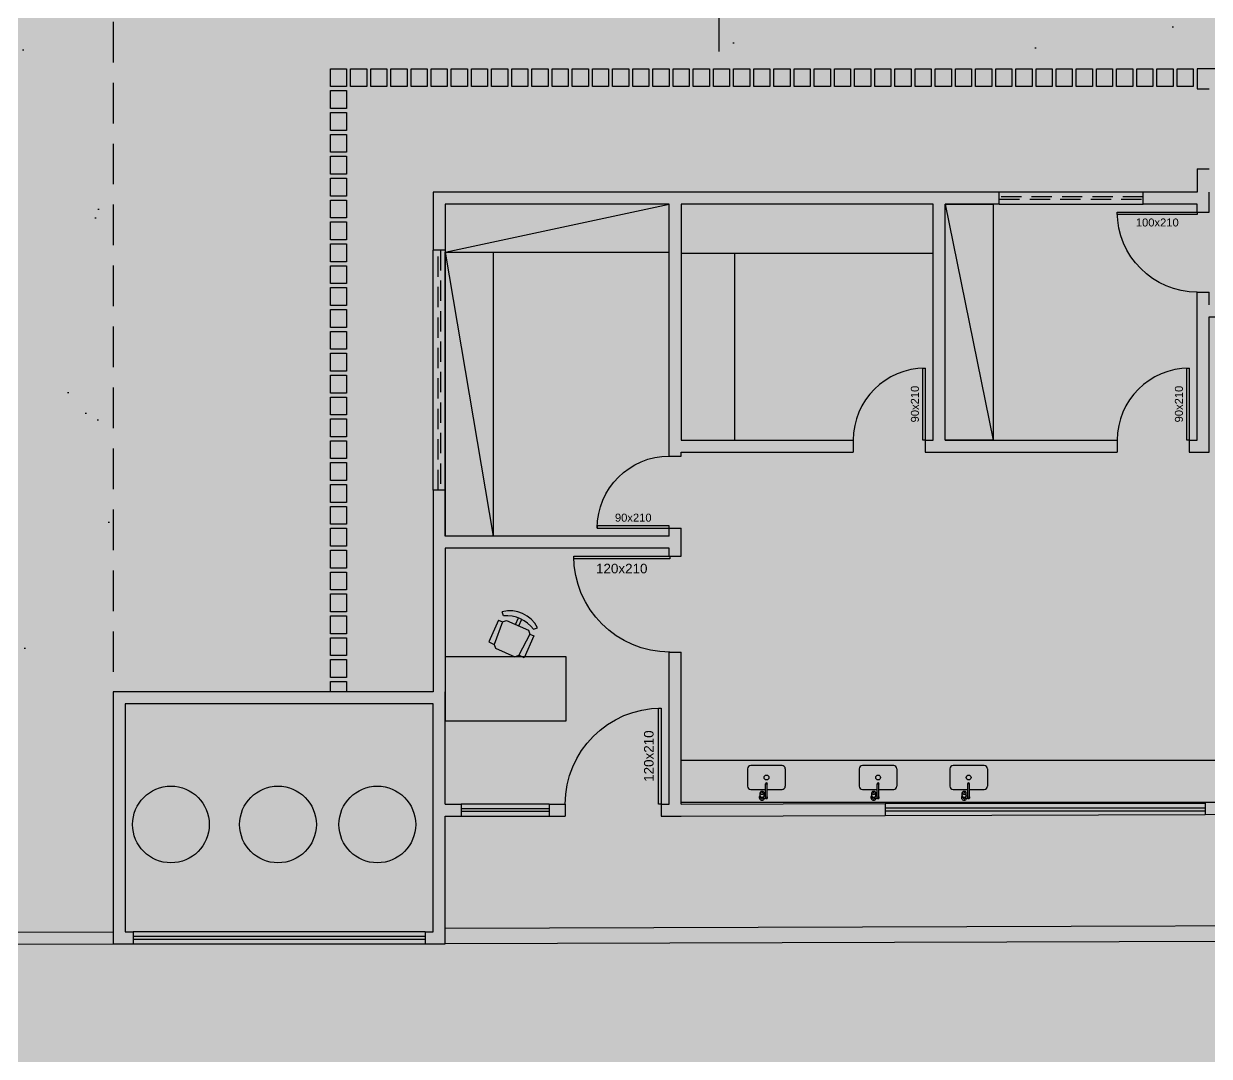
# Model space of a CAD drawing. Header units: centimetres. Extents: x 0 to 1099704, y -139216 to 99734.
# Drawn here: x 904528 to 906010, y 9573 to 10863 of the extents above; entities that cross this region are included whole.
import ezdxf
from ezdxf.enums import TextEntityAlignment as Align

# ---------------------------------------------------------------- set-up
doc = ezdxf.new("R2010")
doc.units = ezdxf.units.CM
doc.header["$LTSCALE"] = 4
doc.linetypes.add('DASHED2', pattern=[9.525, 6.35, -3.175])
doc.linetypes.add('HIDDENX2', pattern=[19.05, 12.7, -6.35])
for name, color, linetype in [('0.1', 1, 'Continuous'), ('0.2', 2, 'Continuous'), ('0.4', 4, 'Continuous'), ('0.6', 6, 'Continuous'), ('001-MOBILIA', 253, 'Continuous'), ('02-CONT', 2, 'Continuous')]:
    doc.layers.add(name, color=color, linetype=linetype)
doc.styles.add('2mm 1-50', font='arial.ttf', dxfattribs={"height": 0.1})

# ---------------------------------------------------------------- blocks, each defined once
blk = doc.blocks.new('1_00e')
blk.add_lwpolyline([(-28.4, -52.3), (-25.4, -52.3), (-25.4, 47.7), (-28.4, 47.7)], close=True)
at = {"color": 1}
blk.add_arc((-28.4, -52.3), 100, 0, 90, dxfattribs=at)
blk = doc.blocks.new('90d')
blk.add_lwpolyline([(-5, -84), (-5, 6), (-2, 6), (-2, -84)], close=True)
at = {"color": 1}
blk.add_arc((-2, -84), 90, 90, 180, dxfattribs=at)
blk = doc.blocks.new('BOJO')
at = {"layer": '001-MOBILIA'}
for p, q in [((1061.974, 1872.996), (1061.974, 1872.811)), ((1062.234, 1873.036), (1062.014, 1873.036)), ((1062.274, 1872.606), (1062.274, 1872.996)), ((1061.86, 1872.801), (1061.86, 1872.844)), ((1061.875, 1872.873), (1061.882, 1872.873)), ((1061.875, 1872.838), (1061.882, 1872.838)), ((1061.89, 1872.811), (1061.89, 1872.832)), ((1061.895, 1872.881), (1061.933, 1872.881)), ((1061.895, 1872.831), (1061.933, 1872.831)), ((1061.875, 1872.811), (1062.045, 1872.811)), ((1061.875, 1872.791), (1062.045, 1872.791)), ((1061.974, 1872.791), (1061.974, 1872.606)), ((1062.234, 1872.566), (1062.014, 1872.566))]:
    blk.add_line(p, q, dxfattribs=at)
blk.add_circle((1062.124, 1872.801), 0.03, dxfattribs=at)
for centre, radius, start, end in [((1062.014, 1872.996), 0.04, 90, 180), ((1062.234, 1872.996), 0.04, 0, 90), ((1061.875, 1872.856), 0.035, 45.5847, 244.6231), ((1061.875, 1872.856), 0.0175, 90, 204.62), ((1061.85, 1872.844), 0.01, 0, 24.62), ((1061.875, 1872.856), 0.0175, 211.0027, 270), ((1061.913, 1872.856), 0.0352, 163.6751, 180), ((1061.913, 1872.856), 0.0352, 180, 196.3249), ((1061.904, 1872.858), 0.0262, 144.7356, 163.6751), ((1061.904, 1872.853), 0.0262, 196.3249, 215.2644), ((1061.898, 1872.862), 0.0195, 120.3612, 144.7356), ((1061.898, 1872.849), 0.0195, 215.2644, 239.6388), ((1061.895, 1872.868), 0.0127, 90, 120.3612), ((1061.895, 1872.843), 0.0127, 239.6388, 270), ((1061.875, 1872.856), 0.035, 295.3769, 314.4153), ((1061.95, 1872.856), 0.0352, 163.6751, 180), ((1061.95, 1872.856), 0.0352, 180, 196.3249), ((1061.942, 1872.858), 0.0262, 144.7356, 163.6751), ((1061.942, 1872.853), 0.0262, 196.3249, 215.2644), ((1061.936, 1872.862), 0.0195, 120.3612, 144.7356), ((1061.936, 1872.849), 0.0195, 215.2644, 239.6388), ((1061.933, 1872.868), 0.0127, 90, 120.3612), ((1061.933, 1872.843), 0.0127, 239.6388, 270), ((1061.933, 1872.868), 0.0127, 59.6388, 90), ((1061.933, 1872.843), 0.0127, 270, 300.3612), ((1061.943, 1872.856), 0.00787, 144.7356, 163.6751), ((1061.945, 1872.856), 0.0106, 163.6751, 180), ((1061.945, 1872.856), 0.0106, 180, 196.3249), ((1061.943, 1872.855), 0.00787, 196.3249, 215.2644), ((1061.941, 1872.858), 0.00586, 120.3612, 144.7356), ((1061.941, 1872.854), 0.00586, 215.2644, 239.6388), ((1061.94, 1872.859), 0.00381, 90, 120.3612), ((1061.94, 1872.852), 0.00381, 239.6388, 270), ((1061.929, 1872.862), 0.0195, 35.2644, 59.6388), ((1061.929, 1872.849), 0.0195, 300.3612, 324.7356), ((1061.94, 1872.859), 0.00381, 59.6388, 90), ((1061.94, 1872.852), 0.00381, 270, 300.3612), ((1061.939, 1872.858), 0.00586, 35.2644, 59.6388), ((1061.939, 1872.854), 0.00586, 300.3612, 324.7356), ((1061.937, 1872.856), 0.00787, 16.3249, 35.2644), ((1061.937, 1872.855), 0.00787, 324.7356, 343.6751), ((1061.924, 1872.858), 0.0262, 16.3249, 35.2644), ((1061.935, 1872.856), 0.0106, 0, 16.3249), ((1061.935, 1872.856), 0.0106, 343.6751, 0), ((1061.924, 1872.853), 0.0262, 324.7356, 343.6751), ((1061.915, 1872.856), 0.0352, 0, 16.3249), ((1061.915, 1872.856), 0.0352, 343.6751, 0), ((1061.875, 1872.801), 0.015, 41.8103, 318.1897), ((1061.875, 1872.801), 0.01, 90.0002, 270.0002), ((1062.045, 1872.801), 0.0125, 233.1301, 126.8699), ((1062.045, 1872.801), 0.01, 270.0001, 90.0001), ((1062.014, 1872.606), 0.04, 180, 270), ((1062.234, 1872.606), 0.04, 270, 0)]:
    blk.add_arc(centre, radius, start, end, dxfattribs=at)
blk = doc.blocks.new('cadeira31')
for p, q in [((534, 108.8), (525.5, 108.8)), ((534, 104.5), (525.5, 104.5))]:
    blk.add_line(p, q)
for points in [[(530.5, 126.4), (527, 130)], [(537.5, 130), (565.6, 130), (565.6, 122.9)], [(537.5, 124.7), (537.5, 130)], [(537.5, 89.5), (534, 93.1), (534, 121.2), (537.5, 124.7)], [(537.5, 124.7), (565.6, 122.9)], [(565.6, 91.3), (569.1, 94.8), (569.1, 119.4), (565.6, 122.9)], [(530.5, 87.8), (527, 84.3)], [(537.5, 84.3), (565.6, 84.3), (565.6, 91.3)], [(537.5, 89.5), (565.6, 91.3)], [(537.5, 84.3), (537.5, 89.5)]]:
    blk.add_lwpolyline(points)
for centre, radius, start, end in [((555.5, 107.1), 36.6, 141.3402, 218.6598), ((565.3, 107.1), 39.8, 150.9454, 209.0546)]:
    blk.add_arc(centre, radius, start, end)

msp = doc.modelspace()

# ---------------------------------------------------------------- hatches: boundary and pattern name
at = {"layer": '0.2', "true_color": 0x000000}
h = msp.add_hatch(color=18, dxfattribs=at)
h.dxf.hatch_style = 1
h.paths.add_polyline_path([(907185.235, 10807.013), (906960.235, 10807.013), (906605.204, 10807.013), (906450.204, 10807.013), (906450.204, 10792.013), (906590.204, 10792.013), (906590.204, 10782.013), (906605.204, 10782.013), (906605.204, 10792.013), (906960.235, 10792.013), (907185.235, 10792.013)])
h.paths.add_polyline_path([(906825.235, 10512.013), (906605.204, 10512.013), (906605.204, 10682.013), (906590.204, 10682.013), (906590.204, 10512.013), (906190.204, 10512.013), (906010.202, 10512.013), (906010.202, 10527.86), (905995.202, 10527.86), (905995.202, 10342.86), (905985.202, 10342.86), (905985.202, 10327.86), (906010.202, 10327.86), (906010.202, 10497.013), (906605.204, 10497.013), (906810.235, 10497.013), (906810.235, 10487.013), (906825.235, 10487.013)])
h.paths.add_polyline_path([(907070.235, 9892.264), (906825.235, 9892.264), (906825.235, 10347.013), (906810.235, 10347.013), (906810.235, 9892.261), (906705.197, 9891.564), (906705.238, 9876.564), (906810.646, 9877.264), (907070.235, 9877.264)])
h.paths.add_polyline_path([(906305.199, 9890.471), (906005.2, 9889.651), (906005.241, 9874.651), (906305.24, 9875.471)])
h.paths.add_polyline_path([(905605.201, 9888.557), (905350.202, 9887.86), (905350.202, 10077.86), (905335.202, 10077.86), (905335.202, 9887.86), (905325.202, 9887.86), (905325.202, 9872.86), (905350.202, 9872.86), (905605.242, 9873.557)])
h.paths.add_polyline_path([(905205.202, 9887.86), (905185.202, 9887.86), (905185.202, 9872.86), (905205.202, 9872.86)], flags=17)
h.paths.add_polyline_path([(905055.226, 9872.86), (905075.202, 9872.86), (905075.202, 9887.86), (905055.226, 9887.86), (905055.226, 9991.96), (905055.202, 9991.96), (905055.202, 10071.96), (905055.202, 10207.86), (905335.202, 10207.86), (905335.202, 10197.86), (905335.805, 10197.86), (905350.202, 10197.86), (905350.202, 10222.86), (905350.202, 10232.86), (905335.202, 10232.86), (905335.202, 10222.86), (905055.202, 10222.86), (905055.202, 10280.36), (905040.202, 10280.36), (905040.202, 10222.86), (905040.202, 10028.138), (904640.226, 10028.138), (904640.226, 9713.138), (904665.226, 9713.138), (904665.226, 9728.138), (904655.226, 9728.138), (904655.226, 10013.138), (905040.226, 10013.138), (905040.226, 9728.138), (905030.226, 9728.138), (905030.226, 9713.138), (905055.226, 9713.138)])
h.paths.add_polyline_path([(905055.202, 10637.86), (905335.202, 10637.86), (905335.202, 10577.86), (905335.202, 10322.86), (905350.202, 10322.86), (905350.202, 10327.86), (905565.202, 10327.86), (905565.202, 10342.86), (905350.202, 10342.86), (905350.202, 10637.86), (905665.202, 10637.86), (905665.202, 10342.86), (905655.202, 10342.86), (905655.202, 10327.86), (905680.202, 10327.86), (905895.202, 10327.86), (905895.202, 10342.86), (905680.202, 10342.86), (905680.202, 10637.86), (905740.202, 10637.86), (905747.702, 10637.86), (905747.702, 10652.86), (905665.202, 10652.86), (905335.202, 10652.86), (905040.202, 10652.86), (905040.202, 10580.36), (905055.202, 10580.36)])
h.paths.add_polyline_path([(906010.202, 10652.86), (906010.204, 10682.013), (905995.204, 10682.013), (905995.204, 10652.86), (905927.702, 10652.86), (905927.702, 10637.86), (905995.202, 10637.86), (905995.202, 10627.86), (906010.202, 10627.86)])
h.paths.add_polyline_path([(906150.204, 10807.013), (905995.204, 10807.013), (905995.204, 10782.013), (906010.204, 10782.013), (906010.204, 10792.013), (906150.204, 10792.013)])
h = msp.add_hatch(color=18, dxfattribs=at)
h.dxf.hatch_style = 1
h.paths.add_polyline_path([(904931.804, 10807.013), (904911.604, 10807.013), (904911.604, 10784.658), (904931.804, 10784.658)])
h.paths.add_polyline_path([(904931.804, 10779.658), (904911.604, 10779.658), (904911.604, 10757.303), (904931.804, 10757.303)])
h.paths.add_polyline_path([(904931.804, 10752.303), (904911.604, 10752.303), (904911.604, 10729.948), (904931.804, 10729.948)])
h.paths.add_polyline_path([(904931.804, 10724.948), (904911.604, 10724.948), (904911.604, 10702.593), (904931.804, 10702.593)])
h.paths.add_polyline_path([(904931.804, 10697.593), (904911.604, 10697.593), (904911.604, 10675.239), (904931.804, 10675.239)])
h.paths.add_polyline_path([(904931.804, 10670.239), (904911.604, 10670.239), (904911.604, 10647.884), (904931.804, 10647.884)])
h.paths.add_polyline_path([(904931.804, 10642.884), (904911.604, 10642.884), (904911.604, 10620.529), (904931.804, 10620.529)])
h.paths.add_polyline_path([(904931.804, 10615.529), (904911.604, 10615.529), (904911.604, 10593.174), (904931.804, 10593.174)])
h.paths.add_polyline_path([(904931.804, 10588.174), (904911.604, 10588.174), (904911.604, 10565.82), (904931.804, 10565.82)])
h.paths.add_polyline_path([(904931.804, 10560.82), (904911.604, 10560.82), (904911.604, 10538.465), (904931.804, 10538.465)])
h.paths.add_polyline_path([(904931.804, 10533.465), (904911.604, 10533.465), (904911.604, 10511.11), (904931.804, 10511.11)])
h.paths.add_polyline_path([(904931.804, 10506.11), (904911.604, 10506.11), (904911.604, 10483.755), (904931.804, 10483.755)])
h.paths.add_polyline_path([(904931.804, 10478.755), (904911.604, 10478.755), (904911.604, 10456.401), (904931.804, 10456.401)])
h.paths.add_polyline_path([(904931.804, 10451.401), (904911.604, 10451.401), (904911.604, 10429.046), (904931.804, 10429.046)])
h.paths.add_polyline_path([(904931.804, 10424.046), (904911.604, 10424.046), (904911.604, 10401.691), (904931.804, 10401.691)])
h.paths.add_polyline_path([(904931.804, 10396.691), (904911.604, 10396.691), (904911.604, 10374.336), (904931.804, 10374.336)])
h.paths.add_polyline_path([(904931.804, 10369.336), (904911.604, 10369.336), (904911.604, 10346.982), (904931.804, 10346.982)])
h.paths.add_polyline_path([(904931.804, 10341.982), (904911.604, 10341.982), (904911.604, 10319.627), (904931.804, 10319.627)])
h.paths.add_polyline_path([(904931.804, 10314.627), (904911.604, 10314.627), (904911.604, 10292.272), (904931.804, 10292.272)])
h.paths.add_polyline_path([(904931.804, 10287.272), (904911.604, 10287.272), (904911.604, 10264.917), (904931.804, 10264.917)])
h.paths.add_polyline_path([(904931.804, 10259.917), (904911.604, 10259.917), (904911.604, 10237.562), (904931.804, 10237.562)])
h.paths.add_polyline_path([(904931.804, 10232.562), (904911.604, 10232.562), (904911.604, 10210.208), (904931.804, 10210.208)])
h.paths.add_polyline_path([(904931.804, 10205.208), (904911.604, 10205.208), (904911.604, 10182.853), (904931.804, 10182.853)])
h.paths.add_polyline_path([(904931.804, 10177.853), (904911.604, 10177.853), (904911.604, 10155.498), (904931.804, 10155.498)])
h.paths.add_polyline_path([(904931.804, 10150.498), (904911.604, 10150.498), (904911.604, 10128.143), (904931.804, 10128.143)])
h.paths.add_polyline_path([(904931.804, 10123.143), (904911.604, 10123.143), (904911.604, 10100.789), (904931.804, 10100.789)])
h.paths.add_polyline_path([(904931.804, 10095.789), (904911.604, 10095.789), (904911.604, 10073.434), (904931.804, 10073.434)])
h.paths.add_polyline_path([(904931.804, 10068.434), (904911.604, 10068.434), (904911.604, 10046.079), (904931.804, 10046.079)])
h.paths.add_polyline_path([(904931.804, 10041.079), (904911.604, 10041.079), (904911.604, 10028.138), (904931.804, 10028.138)])
h = msp.add_hatch(color=18, dxfattribs=at)
h.dxf.hatch_style = 1
h.paths.add_polyline_path([(905284.604, 10807.013), (905264.404, 10807.013), (905264.404, 10784.658), (905284.604, 10784.658)])
h.paths.add_polyline_path([(905259.404, 10807.013), (905239.204, 10807.013), (905239.204, 10784.658), (905259.404, 10784.658)])
h.paths.add_polyline_path([(905234.204, 10807.013), (905214.004, 10807.013), (905214.004, 10784.658), (905234.204, 10784.658)])
h.paths.add_polyline_path([(905209.004, 10807.013), (905188.804, 10807.013), (905188.804, 10784.658), (905209.004, 10784.658)])
h.paths.add_polyline_path([(905183.804, 10807.013), (905163.604, 10807.013), (905163.604, 10784.658), (905183.804, 10784.658)])
h.paths.add_polyline_path([(905158.604, 10807.013), (905138.404, 10807.013), (905138.404, 10784.658), (905158.604, 10784.658)])
h.paths.add_polyline_path([(905133.404, 10807.013), (905113.204, 10807.013), (905113.204, 10784.658), (905133.404, 10784.658)])
h.paths.add_polyline_path([(905108.204, 10807.013), (905088.004, 10807.013), (905088.004, 10784.658), (905108.204, 10784.658)])
h.paths.add_polyline_path([(905083.004, 10807.013), (905062.804, 10807.013), (905062.804, 10784.658), (905083.004, 10784.658)])
h.paths.add_polyline_path([(905057.804, 10807.013), (905037.604, 10807.013), (905037.604, 10784.658), (905057.804, 10784.658)])
h.paths.add_polyline_path([(905032.604, 10807.013), (905012.404, 10807.013), (905012.404, 10784.658), (905032.604, 10784.658)])
h.paths.add_polyline_path([(905007.404, 10807.013), (904987.204, 10807.013), (904987.204, 10784.658), (905007.404, 10784.658)])
h.paths.add_polyline_path([(904982.204, 10807.013), (904962.004, 10807.013), (904962.004, 10784.658), (904982.204, 10784.658)])
h.paths.add_polyline_path([(904957.004, 10807.013), (904936.804, 10807.013), (904936.804, 10784.658), (904957.004, 10784.658)])
h = msp.add_hatch(color=18, dxfattribs=at)
h.dxf.hatch_style = 1
h.paths.add_polyline_path([(905637.404, 10807.013), (905617.204, 10807.013), (905617.204, 10784.658), (905637.404, 10784.658)])
h.paths.add_polyline_path([(905612.204, 10807.013), (905592.004, 10807.013), (905592.004, 10784.658), (905612.204, 10784.658)])
h.paths.add_polyline_path([(905587.004, 10807.013), (905566.804, 10807.013), (905566.804, 10784.658), (905587.004, 10784.658)])
h.paths.add_polyline_path([(905561.804, 10807.013), (905541.604, 10807.013), (905541.604, 10784.658), (905561.804, 10784.658)])
h.paths.add_polyline_path([(905536.604, 10807.013), (905516.404, 10807.013), (905516.404, 10784.658), (905536.604, 10784.658)])
h.paths.add_polyline_path([(905511.404, 10807.013), (905491.204, 10807.013), (905491.204, 10784.658), (905511.404, 10784.658)])
h.paths.add_polyline_path([(905486.204, 10807.013), (905466.004, 10807.013), (905466.004, 10784.658), (905486.204, 10784.658)])
h.paths.add_polyline_path([(905461.004, 10807.013), (905440.804, 10807.013), (905440.804, 10784.658), (905461.004, 10784.658)])
h.paths.add_polyline_path([(905435.804, 10807.013), (905415.604, 10807.013), (905415.604, 10784.658), (905435.804, 10784.658)])
h.paths.add_polyline_path([(905410.604, 10807.013), (905390.404, 10807.013), (905390.404, 10784.658), (905410.604, 10784.658)])
h.paths.add_polyline_path([(905385.404, 10807.013), (905365.204, 10807.013), (905365.204, 10784.658), (905385.404, 10784.658)])
h.paths.add_polyline_path([(905360.204, 10807.013), (905340.004, 10807.013), (905340.004, 10784.658), (905360.204, 10784.658)])
h.paths.add_polyline_path([(905335.004, 10807.013), (905314.804, 10807.013), (905314.804, 10784.658), (905335.004, 10784.658)])
h.paths.add_polyline_path([(905309.804, 10807.013), (905289.604, 10807.013), (905289.604, 10784.658), (905309.804, 10784.658)])
h = msp.add_hatch(color=18, dxfattribs=at)
h.dxf.hatch_style = 1
h.paths.add_polyline_path([(905990.204, 10807.013), (905970.004, 10807.013), (905970.004, 10784.658), (905990.204, 10784.658)])
h.paths.add_polyline_path([(905965.004, 10807.013), (905944.804, 10807.013), (905944.804, 10784.658), (905965.004, 10784.658)])
h.paths.add_polyline_path([(905939.804, 10807.013), (905919.604, 10807.013), (905919.604, 10784.658), (905939.804, 10784.658)])
h.paths.add_polyline_path([(905914.604, 10807.013), (905894.404, 10807.013), (905894.404, 10784.658), (905914.604, 10784.658)])
h.paths.add_polyline_path([(905889.404, 10807.013), (905869.204, 10807.013), (905869.204, 10784.658), (905889.404, 10784.658)])
h.paths.add_polyline_path([(905864.204, 10807.013), (905844.004, 10807.013), (905844.004, 10784.658), (905864.204, 10784.658)])
h.paths.add_polyline_path([(905839.004, 10807.013), (905818.804, 10807.013), (905818.804, 10784.658), (905839.004, 10784.658)])
h.paths.add_polyline_path([(905813.804, 10807.013), (905793.604, 10807.013), (905793.604, 10784.658), (905813.804, 10784.658)])
h.paths.add_polyline_path([(905788.604, 10807.013), (905768.404, 10807.013), (905768.404, 10784.658), (905788.604, 10784.658)])
h.paths.add_polyline_path([(905763.404, 10807.013), (905743.204, 10807.013), (905743.204, 10784.658), (905763.404, 10784.658)])
h.paths.add_polyline_path([(905738.204, 10807.013), (905718.004, 10807.013), (905718.004, 10784.658), (905738.204, 10784.658)])
h.paths.add_polyline_path([(905713.004, 10807.013), (905692.804, 10807.013), (905692.804, 10784.658), (905713.004, 10784.658)])
h.paths.add_polyline_path([(905687.804, 10807.013), (905667.604, 10807.013), (905667.604, 10784.658), (905687.804, 10784.658)])
h.paths.add_polyline_path([(905662.604, 10807.013), (905642.404, 10807.013), (905642.404, 10784.658), (905662.604, 10784.658)])
h = msp.add_hatch(color=18, dxfattribs=at)
h.dxf.hatch_style = 1
h.paths.add_polyline_path([(904640.226, 9728.138), (903634.011, 9726.042), (903634.511, 10225.234), (903619.511, 10225.203), (903619.507, 10221.065), (903619.507, 10217.689), (903619.504, 10217.689), (903619.003, 9717.658), (903619.003, 9714.282), (903619, 9714.282), (903618.996, 9711.011), (904640.226, 9713.138)])
h.paths.add_polyline_path([(903119.901, 9729.939), (903059.901, 9729.939), (903059.901, 9709.939), (903119.901, 9709.939)])
h.paths.add_polyline_path([(903119.509, 10223.62), (902869.927, 10223.62), (902869.927, 10336.12), (902854.927, 10336.12), (902854.927, 10223.62), (902609.927, 10223.62), (902609.927, 10208.62), (902869.927, 10208.62), (903104.493, 10208.62), (903104.734, 9729.939), (903119.901, 9729.939)])
at = {"layer": '0.4', "true_color": 0xf8f3ec}
h = msp.add_hatch(color=7, dxfattribs=at)
h.dxf.hatch_style = 1
h.paths.add_polyline_path([(917643.755, 6257.497), (917643.755, 15479.046), (896254.948, 15479.046), (896254.948, 6257.497)])
at = {"layer": '0.6'}
h = msp.add_hatch(dxfattribs=at)
h.set_pattern_fill('AR-SAND', color=4, scale=8)
h.set_pattern_definition([(37.5, (221325.4, -35669.3), (-12.80025, 391.53059), [0, -308.864, 0, -345.44, 0, -330.2]), (7.5, (221325.4, -35669.3), (359.61863, 573.4601), [0, -166.624, 0, -278.384, 0, -106.68]), (327.5, (221075.45, -35669.3), (632.7939, 1.14975), [0, -101.6, 0, -365.76, 0, -477.52]), (317.5, (221075.45, -35669.3), (610.84516, 178.34346), [0, -50.8, 0, -239.776, 0, -274.32])])
h.paths.add_polyline_path([(903584.511, 10375.234), (903584.511, 10225.234), (903583.995, 9710.251), (904640.226, 9713.138), (904640.226, 10028.138), (904640.226, 11551.556), (902349.002, 11551.556), (902349.002, 12541.477), (906584.002, 12541.477), (906584.002, 12151.477), (907978.235, 12151.477), (907978.235, 12513.013), (912810.235, 12513.013), (912810.235, 10275.21), (913083.573, 10275.21), (913921.503, 12691.477), (900921.063, 12691.477), (900539.177, 9701.927), (900981.309, 9703.136), (900979.927, 10208.62), (900979.927, 11518.62), (901964.927, 11518.62), (901964.927, 11188.62), (903019.927, 11188.62), (903019.927, 10375.234)])
h.paths.add_polyline_path([(911590.235, 10807.013), (911590.235, 11583.013), (909443.235, 11583.013), (909443.235, 11881.48), (909238.235, 11881.48), (909238.235, 10807.013)], flags=17)
h.paths.add_polyline_path([(908008.235, 10807.013), (908008.235, 11881.48), (906584.002, 11881.48), (906584.002, 11551.556), (905397.002, 11551.556), (905397.002, 11336.556), (905397.002, 10807.013)], flags=17)
h.paths.add_polyline_path([(903464.242, 10805.684), (904140.693, 10805.684), (904140.693, 10928.945), (903464.242, 10928.945)], flags=16)
h.paths.add_polyline_path([(904638.946, 10940.069), (904638.946, 11236.763), (904586.12, 11236.763), (904586.12, 10940.069)], flags=16)
h.paths.add_polyline_path([(910179.898, 11095.816), (910856.349, 11095.816), (910856.349, 11219.078), (910179.898, 11219.078)], flags=16)
h.paths.add_polyline_path([(906482.432, 11164.363), (907158.883, 11164.363), (907158.883, 11287.625), (906482.432, 11287.625)], flags=16)
h.paths.add_polyline_path([(905458.717, 10940.069), (905458.717, 11236.763), (905405.891, 11236.763), (905405.891, 10940.069)], flags=16)

# ---------------------------------------------------------------- linework, layer by layer
at = {"layer": '0.1', "linetype": 'DASHED2'}
for p, q in [((905927.702, 10646.86), (905747.702, 10646.86)), ((905747.702, 10643.86), (905927.702, 10643.86)), ((905046.202, 10280.36), (905046.202, 10580.36)), ((905049.202, 10580.36), (905049.202, 10280.36))]:
    msp.add_line(p, q, dxfattribs=at)
at = {"layer": '0.1'}
for p, q in [((905030.226, 9728.138), (904665.226, 9728.138)), ((904665.226, 9713.138), (905030.226, 9713.138))]:
    msp.add_line(p, q, dxfattribs=at)
at = {"layer": '0.2'}
for p, q in [((905055.202, 10577.86), (905335.202, 10637.86)), ((905680.202, 10637.86), (905740.202, 10342.86)), ((905055.202, 10577.86), (905115.202, 10222.86)), ((905350.202, 10576.673), (905665.202, 10576.673)), ((905416.836, 10576.673), (905416.836, 10342.86)), ((905185.202, 9887.86), (905075.202, 9887.86)), ((906005.203, 9888.557), (905605.242, 9888.557)), ((905185.202, 9881.86), (905075.202, 9881.86)), ((905075.202, 9878.86), (905185.202, 9878.86)), ((905075.202, 9872.86), (905185.202, 9872.86)), ((906005.219, 9882.557), (905605.242, 9882.557)), ((905605.242, 9879.557), (906005.227, 9879.557)), ((905605.242, 9873.557), (906005.241, 9874.651)), ((905030.226, 9722.138), (904665.226, 9722.138)), ((904665.226, 9719.138), (905030.226, 9719.138))]:
    msp.add_line(p, q, dxfattribs=at)
for points in [[(905055.202, 10577.86), (905335.202, 10577.86), (905335.202, 10637.86), (905055.202, 10637.86)], [(905680.202, 10342.86), (905680.202, 10637.86), (905740.202, 10637.86), (905740.202, 10342.86)], [(905055.202, 10222.86), (905055.202, 10577.86), (905115.202, 10577.86), (905115.202, 10222.86)], [(905055.202, 9991.96), (905206.149, 9991.96), (905206.149, 10071.96), (905055.202, 10071.96)], [(905350.202, 9942.86), (906032.207, 9942.86), (906032.207, 9889.724), (905350.202, 9889.724)]]:
    msp.add_lwpolyline(points, close=True, dxfattribs=at)
for centre in [(904712.32, 9862.349), (904846.115, 9862.349), (904970.277, 9862.349)]:
    msp.add_circle(centre, 47.95, dxfattribs=at)
at = {"layer": '0.4', "linetype": 'HIDDENX2'}
for p, q in [((904640.226, 11551.556), (904640.226, 10028.138)), ((905397.002, 11336.556), (905397.002, 10807.013))]:
    msp.add_line(p, q, dxfattribs=at)
at = {"layer": '0.6'}
for p, q in [((905995.204, 10782.013), (906010.202, 10782.013)), ((905995.204, 10682.013), (906010.202, 10682.013)), ((905747.702, 10637.86), (905747.702, 10652.86)), ((905927.702, 10652.86), (905747.702, 10652.86)), ((905927.702, 10637.86), (905927.702, 10652.86)), ((905747.702, 10637.86), (905927.702, 10637.86)), ((905995.202, 10627.86), (906010.202, 10627.86)), ((905055.202, 10580.36), (905040.202, 10580.36)), ((905040.202, 10280.36), (905040.202, 10580.36)), ((905055.202, 10580.36), (905055.202, 10280.36)), ((905995.202, 10527.86), (906010.202, 10527.86)), ((905565.202, 10342.86), (905565.202, 10327.86)), ((905655.202, 10342.86), (905655.202, 10327.86)), ((905895.202, 10342.86), (905895.202, 10327.86)), ((905985.202, 10342.86), (905985.202, 10327.86)), ((905335.202, 10322.86), (905350.202, 10322.86)), ((905055.202, 10280.36), (905040.202, 10280.36)), ((905335.202, 10232.86), (905350.202, 10232.86)), ((905335.202, 10197.86), (905350.202, 10197.86)), ((905335.202, 10077.86), (905350.202, 10077.86)), ((905075.202, 9887.86), (905075.202, 9872.86)), ((905185.202, 9887.86), (905185.202, 9872.86)), ((905205.202, 9887.86), (905205.202, 9872.86)), ((905325.202, 9887.86), (905325.202, 9872.86)), ((905605.201, 9888.557), (905605.242, 9873.557)), ((906005.2, 9889.651), (906005.241, 9874.651)), ((903634.011, 9726.042), (904640.194, 9728.138)), ((904665.226, 9728.138), (904665.226, 9713.138)), ((905030.226, 9728.138), (905030.226, 9713.138)), ((903618.996, 9711.011), (904640.226, 9713.138))]:
    msp.add_line(p, q, dxfattribs=at)
for points in [[(904911.604, 10807.013), (904931.804, 10807.013), (904931.804, 10784.658), (904911.604, 10784.658)], [(904936.804, 10807.013), (904957.004, 10807.013), (904957.004, 10784.658), (904936.804, 10784.658)], [(904962.004, 10807.013), (904982.204, 10807.013), (904982.204, 10784.658), (904962.004, 10784.658)], [(904987.204, 10807.013), (905007.404, 10807.013), (905007.404, 10784.658), (904987.204, 10784.658)], [(905012.404, 10807.013), (905032.604, 10807.013), (905032.604, 10784.658), (905012.404, 10784.658)], [(905037.604, 10807.013), (905057.804, 10807.013), (905057.804, 10784.658), (905037.604, 10784.658)], [(905062.804, 10807.013), (905083.004, 10807.013), (905083.004, 10784.658), (905062.804, 10784.658)], [(905088.004, 10807.013), (905108.204, 10807.013), (905108.204, 10784.658), (905088.004, 10784.658)], [(905113.204, 10807.013), (905133.404, 10807.013), (905133.404, 10784.658), (905113.204, 10784.658)], [(905138.404, 10807.013), (905158.604, 10807.013), (905158.604, 10784.658), (905138.404, 10784.658)], [(905163.604, 10807.013), (905183.804, 10807.013), (905183.804, 10784.658), (905163.604, 10784.658)], [(905188.804, 10807.013), (905209.004, 10807.013), (905209.004, 10784.658), (905188.804, 10784.658)], [(905214.004, 10807.013), (905234.204, 10807.013), (905234.204, 10784.658), (905214.004, 10784.658)], [(905239.204, 10807.013), (905259.404, 10807.013), (905259.404, 10784.658), (905239.204, 10784.658)], [(905264.404, 10807.013), (905284.604, 10807.013), (905284.604, 10784.658), (905264.404, 10784.658)], [(905289.604, 10807.013), (905309.804, 10807.013), (905309.804, 10784.658), (905289.604, 10784.658)], [(905314.804, 10807.013), (905335.004, 10807.013), (905335.004, 10784.658), (905314.804, 10784.658)], [(905340.004, 10807.013), (905360.204, 10807.013), (905360.204, 10784.658), (905340.004, 10784.658)], [(905365.204, 10807.013), (905385.404, 10807.013), (905385.404, 10784.658), (905365.204, 10784.658)], [(905390.404, 10807.013), (905410.604, 10807.013), (905410.604, 10784.658), (905390.404, 10784.658)], [(905415.604, 10807.013), (905435.804, 10807.013), (905435.804, 10784.658), (905415.604, 10784.658)], [(905440.804, 10807.013), (905461.004, 10807.013), (905461.004, 10784.658), (905440.804, 10784.658)], [(905466.004, 10807.013), (905486.204, 10807.013), (905486.204, 10784.658), (905466.004, 10784.658)], [(905491.204, 10807.013), (905511.404, 10807.013), (905511.404, 10784.658), (905491.204, 10784.658)], [(905516.404, 10807.013), (905536.604, 10807.013), (905536.604, 10784.658), (905516.404, 10784.658)], [(905541.604, 10807.013), (905561.804, 10807.013), (905561.804, 10784.658), (905541.604, 10784.658)], [(905566.804, 10807.013), (905587.004, 10807.013), (905587.004, 10784.658), (905566.804, 10784.658)], [(905592.004, 10807.013), (905612.204, 10807.013), (905612.204, 10784.658), (905592.004, 10784.658)], [(905617.204, 10807.013), (905637.404, 10807.013), (905637.404, 10784.658), (905617.204, 10784.658)], [(905642.404, 10807.013), (905662.604, 10807.013), (905662.604, 10784.658), (905642.404, 10784.658)], [(905667.604, 10807.013), (905687.804, 10807.013), (905687.804, 10784.658), (905667.604, 10784.658)], [(905692.804, 10807.013), (905713.004, 10807.013), (905713.004, 10784.658), (905692.804, 10784.658)], [(905718.004, 10807.013), (905738.204, 10807.013), (905738.204, 10784.658), (905718.004, 10784.658)], [(905743.204, 10807.013), (905763.404, 10807.013), (905763.404, 10784.658), (905743.204, 10784.658)], [(905768.404, 10807.013), (905788.604, 10807.013), (905788.604, 10784.658), (905768.404, 10784.658)], [(905793.604, 10807.013), (905813.804, 10807.013), (905813.804, 10784.658), (905793.604, 10784.658)], [(905818.804, 10807.013), (905839.004, 10807.013), (905839.004, 10784.658), (905818.804, 10784.658)], [(905844.004, 10807.013), (905864.204, 10807.013), (905864.204, 10784.658), (905844.004, 10784.658)], [(905869.204, 10807.013), (905889.404, 10807.013), (905889.404, 10784.658), (905869.204, 10784.658)], [(905894.404, 10807.013), (905914.604, 10807.013), (905914.604, 10784.658), (905894.404, 10784.658)], [(905919.604, 10807.013), (905939.804, 10807.013), (905939.804, 10784.658), (905919.604, 10784.658)], [(905944.804, 10807.013), (905965.004, 10807.013), (905965.004, 10784.658), (905944.804, 10784.658)], [(905970.004, 10807.013), (905990.204, 10807.013), (905990.204, 10784.658), (905970.004, 10784.658)], [(904911.604, 10779.658), (904931.804, 10779.658), (904931.804, 10757.303), (904911.604, 10757.303)], [(904911.604, 10752.303), (904931.804, 10752.303), (904931.804, 10729.948), (904911.604, 10729.948)], [(904911.604, 10724.948), (904931.804, 10724.948), (904931.804, 10702.593), (904911.604, 10702.593)], [(904911.604, 10697.593), (904931.804, 10697.593), (904931.804, 10675.239), (904911.604, 10675.239)], [(904911.604, 10670.239), (904931.804, 10670.239), (904931.804, 10647.884), (904911.604, 10647.884)], [(904911.604, 10642.884), (904931.804, 10642.884), (904931.804, 10620.529), (904911.604, 10620.529)], [(904911.604, 10615.529), (904931.804, 10615.529), (904931.804, 10593.174), (904911.604, 10593.174)], [(904911.604, 10588.174), (904931.804, 10588.174), (904931.804, 10565.82), (904911.604, 10565.82)], [(904911.604, 10560.82), (904931.804, 10560.82), (904931.804, 10538.465), (904911.604, 10538.465)], [(904911.604, 10533.465), (904931.804, 10533.465), (904931.804, 10511.11), (904911.604, 10511.11)], [(904911.604, 10506.11), (904931.804, 10506.11), (904931.804, 10483.755), (904911.604, 10483.755)], [(904911.604, 10478.755), (904931.804, 10478.755), (904931.804, 10456.401), (904911.604, 10456.401)], [(904911.604, 10451.401), (904931.804, 10451.401), (904931.804, 10429.046), (904911.604, 10429.046)], [(904911.604, 10424.046), (904931.804, 10424.046), (904931.804, 10401.691), (904911.604, 10401.691)], [(904911.604, 10396.691), (904931.804, 10396.691), (904931.804, 10374.336), (904911.604, 10374.336)], [(904911.604, 10369.336), (904931.804, 10369.336), (904931.804, 10346.982), (904911.604, 10346.982)], [(904911.604, 10341.982), (904931.804, 10341.982), (904931.804, 10319.627), (904911.604, 10319.627)], [(904911.604, 10314.627), (904931.804, 10314.627), (904931.804, 10292.272), (904911.604, 10292.272)], [(904911.604, 10287.272), (904931.804, 10287.272), (904931.804, 10264.917), (904911.604, 10264.917)], [(904911.604, 10259.917), (904931.804, 10259.917), (904931.804, 10237.562), (904911.604, 10237.562)], [(904911.604, 10232.562), (904931.804, 10232.562), (904931.804, 10210.208), (904911.604, 10210.208)], [(904911.604, 10205.208), (904931.804, 10205.208), (904931.804, 10182.853), (904911.604, 10182.853)], [(904911.604, 10177.853), (904931.804, 10177.853), (904931.804, 10155.498), (904911.604, 10155.498)], [(904911.604, 10150.498), (904931.804, 10150.498), (904931.804, 10128.143), (904911.604, 10128.143)], [(904911.604, 10123.143), (904931.804, 10123.143), (904931.804, 10100.789), (904911.604, 10100.789)], [(904911.604, 10095.789), (904931.804, 10095.789), (904931.804, 10073.434), (904911.604, 10073.434)], [(904911.604, 10068.434), (904931.804, 10068.434), (904931.804, 10046.079), (904911.604, 10046.079)]]:
    msp.add_lwpolyline(points, close=True, dxfattribs=at)
for points in [[(906605.204, 10807.013), (905995.204, 10807.013), (905995.204, 10782.013)], [(905995.204, 10682.013), (905995.204, 10652.86)], [(905350.202, 10652.86), (905040.202, 10652.86), (905040.202, 10580.36)], [(905680.202, 10652.86), (905335.202, 10652.86)], [(905747.702, 10652.86), (905665.202, 10652.86)], [(905995.204, 10652.86), (905927.702, 10652.86)], [(906010.202, 10627.86), (906010.202, 10652.86)], [(905335.202, 10322.86), (905335.202, 10637.86), (905055.202, 10637.86), (905055.202, 10580.36)], [(905655.202, 10342.86), (905665.202, 10342.86), (905665.202, 10637.86), (905350.202, 10637.86), (905350.202, 10342.86), (905565.202, 10342.86)], [(905680.202, 10342.86), (905680.202, 10637.86)], [(905747.702, 10637.86), (905680.202, 10637.86)], [(905995.202, 10627.86), (905995.202, 10637.86), (905927.702, 10637.86)], [(905985.202, 10342.86), (905995.202, 10342.86), (905995.202, 10527.86)], [(906010.202, 10512.013), (906010.202, 10527.86)], [(905985.202, 10327.86), (906010.202, 10327.86), (906010.202, 10497.013)], [(906010.202, 10497.013), (906605.204, 10497.013)], [(905680.202, 10342.86), (905895.202, 10342.86)], [(905350.202, 10322.86), (905350.202, 10327.86)], [(905350.202, 10327.86), (905565.202, 10327.86)], [(905655.202, 10327.86), (905680.202, 10327.86)], [(905665.202, 10327.86), (905895.202, 10327.86)], [(905040.202, 10280.36), (905040.202, 10222.86), (905040.202, 10028.138)], [(905055.202, 10280.36), (905055.202, 10222.86)], [(905335.202, 10222.86), (905335.202, 10232.86)], [(905350.202, 10207.86), (905350.202, 10232.86)], [(905335.202, 10222.86), (905055.202, 10222.86)], [(905350.202, 10197.86), (905350.202, 10222.86)], [(905335.202, 10197.86), (905335.202, 10207.86), (905055.202, 10207.86), (905055.202, 10028.138)], [(905325.202, 9887.86), (905335.202, 9887.86), (905335.202, 10077.86)], [(905350.202, 9887.86), (905350.202, 10077.86)], [(904911.604, 10028.138), (904911.604, 10041.079), (904931.804, 10041.079), (904931.804, 10028.138)], [(905040.202, 10028.138), (904640.226, 10028.138), (904640.226, 9713.138), (904665.226, 9713.138)], [(905055.226, 9887.86), (905055.226, 10028.138), (905055.202, 10028.138)], [(905030.226, 9728.138), (905040.226, 9728.138), (905040.226, 10013.138), (904655.226, 10013.138), (904655.226, 9728.138), (904665.226, 9728.138)], [(905055.202, 9887.86), (905075.202, 9887.86)], [(905185.202, 9887.86), (905205.202, 9887.86)], [(905350.163, 9887.86), (905605.201, 9888.557)], [(906005.2, 9889.651), (906305.199, 9890.471)], [(905030.226, 9713.138), (905055.226, 9713.138), (905055.226, 9872.86)], [(905040.202, 9872.86), (905040.226, 9872.86)], [(905055.226, 9872.86), (905075.202, 9872.86)], [(905185.202, 9872.86), (905205.202, 9872.86)], [(905325.202, 9872.86), (905350.202, 9872.86)], [(905350.204, 9872.86), (905605.242, 9873.557)], [(906005.241, 9874.651), (906305.24, 9875.471)], [(906880.514, 9738.295), (905055.226, 9732.493)], [(906880.573, 9718.646), (905055.226, 9713.138)]]:
    msp.add_lwpolyline(points, dxfattribs=at)

# ---------------------------------------------------------------- block references
at = {"layer": '0.2', "xscale": 1.062924631088128, "yscale": 1.062924631088128, "zscale": 1.062924631088128, "rotation": 245.8618391807101}
msp.add_blockref('cadeira31', (905273.612, 10675.838), dxfattribs=at)
at = {"layer": '001-MOBILIA', "xscale": 100, "yscale": 100, "zscale": 100, "rotation": 90}
for p in [(1092736.8, -96291.31), (1092876.329, -96291.31), (1092989.502, -96291.31)]:
    msp.add_blockref('BOJO', p, dxfattribs=at)
at = {"layer": '02-CONT', "xscale": -1, "rotation": 90}
for name, p in [('1_00e', (905942.949, 10599.455)), ('90d', (905251.239, 10230.855))]:
    msp.add_blockref(name, p, dxfattribs=at)
at = {"layer": '02-CONT'}
for p in [(905657.207, 10426.823), (905987.207, 10426.823)]:
    msp.add_blockref('90d', p, dxfattribs=at)
at = {"layer": '02-CONT', "xscale": -1.2, "yscale": 1.2, "zscale": 1.2, "rotation": 90}
msp.add_blockref('1_00e', (905273.102, 10163.773), dxfattribs=at)
at = {"layer": '02-CONT', "xscale": -1.2, "yscale": 1.2, "zscale": 1.2}
msp.add_blockref('1_00e', (905291.116, 9950.563), dxfattribs=at)

# ---------------------------------------------------------------- texts
at = {"layer": '02-CONT', "style": '2mm 1-50'}
for s, height, p in [('100x210', 10, (905945.202, 10614.86)), ('90x210', 10, (905290.202, 10245.86)), ('120x210', 12, (905275.805, 10182.26))]:
    msp.add_text(s, height=height, dxfattribs=at).set_placement(p, align=Align.MIDDLE_CENTER)
for s, height, p in [('90x210', 10, (905642.202, 10387.86)), ('90x210', 10, (905972.202, 10387.86)), ('120x210', 12, (905309.602, 9947.806))]:
    msp.add_text(s, height=height, rotation=90, dxfattribs=at).set_placement(p, align=Align.MIDDLE_CENTER)

doc.saveas('drawing.dxf')
